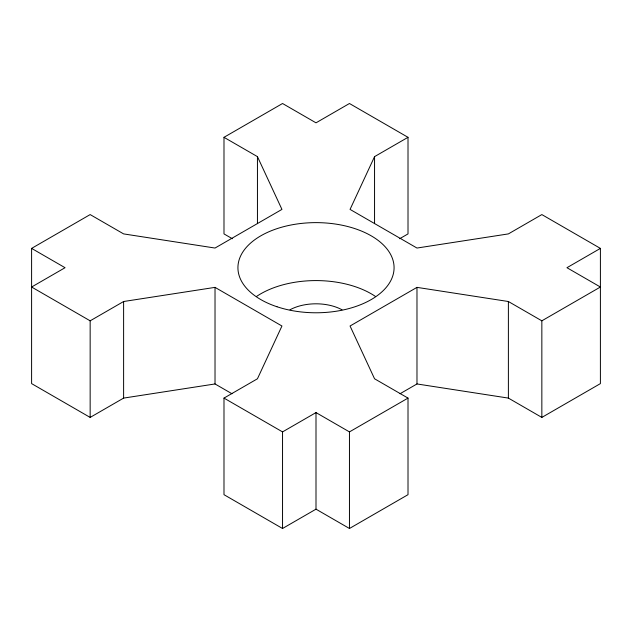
<?xml version="1.0" encoding="UTF-8"?>
<svg xmlns="http://www.w3.org/2000/svg" width="632" height="632" viewBox="0 0 632 632"><rect width="100%" height="100%" fill="white"/><g stroke="black" fill="none" stroke-linecap="round" stroke-linejoin="round"><path stroke-width="0.95" d="M399.645 238.73L408.011 233.903L408.011 137.318L374.555 156.633L350.057 209.405L416.978 248.044L508.389 233.903L541.845 214.58L600.4 248.392L600.4 383.608L541.845 417.42L508.389 398.097L416.978 383.956L400.032 393.736M231.968 393.736L215.022 383.956L123.611 398.097L90.155 417.42L31.6 383.608L31.6 248.392L90.155 214.58L123.611 233.903L215.022 248.044L281.943 209.405L257.445 156.633L223.989 137.318L223.989 233.903L232.355 238.73M223.989 137.318L282.543 103.506L316 122.829L349.457 103.506L408.011 137.318M31.6 248.392L65.056 267.707L31.6 287.023L90.155 320.827L123.611 301.511L215.022 287.37L281.943 326.001L257.445 378.781L223.989 398.097L223.989 494.682L282.543 528.494L316 509.171L349.457 528.494L408.011 494.682L408.011 398.097L374.555 378.781L350.057 326.001L416.978 287.37L508.389 301.511L541.845 320.827L600.4 287.023L566.943 267.707L600.4 248.392M223.989 398.097L282.543 431.901L316 412.585L349.457 431.901L408.011 398.097M541.845 320.827L541.845 417.42M508.389 301.511L508.389 398.097M416.978 287.37L416.978 383.956M374.555 156.633L374.555 223.649M349.457 431.901L349.457 528.494M316 412.585L316 509.171M282.543 431.901L282.543 528.494M257.445 156.633L257.445 223.649M215.022 287.37L215.022 383.956M123.611 301.511L123.611 398.097M90.155 320.827L90.155 417.42M256.481 296.487A78.076 45.077 0 0 1 375.519 296.487M290.017 309.767A37.857 21.851 0 0 1 341.983 309.767M276.966 306.741A78.076 45.077 0 0 0 394.076 267.707A78.076 45.077 0 0 0 276.966 228.666A78.076 45.077 0 0 0 276.966 306.741"/></g></svg>
